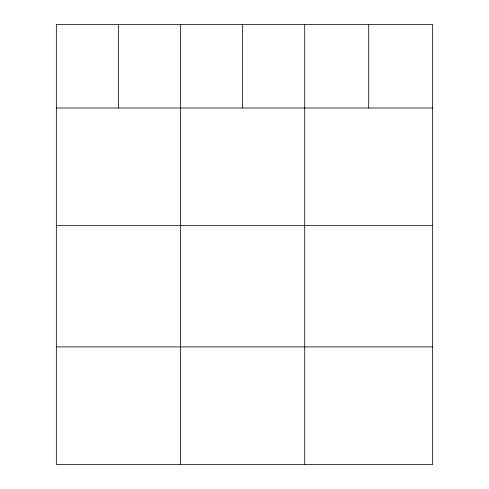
<?xml version="1.0" encoding="UTF-8"?>
<svg xmlns="http://www.w3.org/2000/svg" width="489" height="489" viewBox="0 0 489 489"><rect width="100%" height="100%" fill="white"/><g stroke="black" fill="none" stroke-linecap="round" stroke-linejoin="round"><path stroke-width="0.73" d="M432.661 108.002L432.661 464.55L56.339 464.55L56.339 24.45L432.661 24.45L432.661 108.002L56.339 108.002M56.339 225.661L432.661 225.661M56.339 346.89L432.661 346.89M368.688 24.45L368.688 108.002M304.708 24.45L304.708 464.55M242.617 24.45L242.617 108.002M180.527 24.45L180.527 464.55M118.436 24.45L118.436 108.002"/></g></svg>
